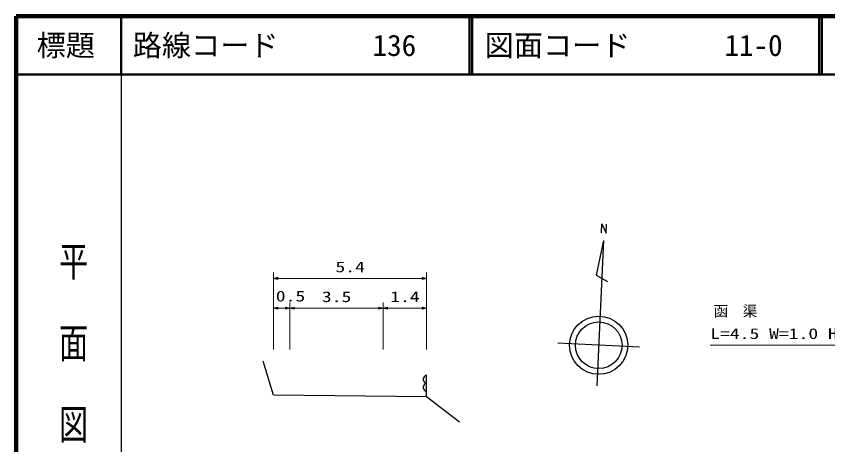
# Model space of a CAD drawing. Units: millimetres, scale not verified. Extents: x 40000 to 680000, y 20000 to 380000.
# Drawn here: x 40000 to 179247, y 306401 to 380000 of the extents above; entities that cross this region are included whole.
import ezdxf
from ezdxf.enums import TextEntityAlignment as Align

# ---------------------------------------------------------------- set-up
doc = ezdxf.new("R2010")
doc.units = ezdxf.units.MM
doc.header["$LTSCALE"] = 1000
for name, color, linetype, lineweight in [('M-BGD', 7, 'Continuous', 25), ('M-BGD-HTXT', 7, 'Continuous', 13), ('M-TTL', 2, 'Continuous', 140), ('M-TTL-BAND', 7, 'Continuous', 25), ('M-TTL-LINE', 7, 'Continuous', 50)]:
    doc.layers.add(name, color=color, linetype=linetype, lineweight=lineweight)
doc.layers.add('M-TTL-TXT', color=7, linetype='Continuous')
doc.styles.add('@ＭＳ ゴシック', font='')
doc.styles.add('ＭＳ ゴシック', font='')
doc.styles.get('@ＭＳ ゴシック').set_extended_font_data('@MS Gothic')
doc.styles.get('ＭＳ ゴシック').set_extended_font_data('MS Gothic')

# ---------------------------------------------------------------- blocks, each defined once
blk = doc.blocks.new('BUHIN19')
at = {"color": 7, "linetype": 'Continuous', "lineweight": 25}
blk.add_lwpolyline([(-33, 694), (-190, 634), (-321, 545), (-467, 402), (-544, 246), (-588, 80), (-578, -135), (-518, -296), (-428, -444), (-269, -572), (-130, -646), (33, -694)], dxfattribs=at)
blk = doc.blocks.new('BUHIN3')
at = {"color": 7, "linetype": 'Continuous', "lineweight": 13}
for points in [[(0, 0), (758, -152), (740, 223)], [(154, 7), (696, 164), (709, -98)], [(228, 11), (669, 135), (679, -71)], [(305, 14), (643, 105), (650, -45)], [(380, 18), (616, 76), (620, -18)]]:
    blk.add_lwpolyline(points, close=True, dxfattribs=at)
for points in [[(77, 4), (723, 194), (738, -125), (79, 4)], [(590, 28), (457, 21), (589, 46), (591, 9), (457, 21)]]:
    blk.add_lwpolyline(points, dxfattribs=at)
blk = doc.blocks.new('BUHIN4')
at = {"color": 7, "linetype": 'Continuous', "lineweight": 13}
for points in [[(0, 0), (-758, 152), (-740, -223)], [(-154, -7), (-696, -164), (-709, 98)], [(-228, -11), (-669, -135), (-679, 71)], [(-305, -14), (-643, -105), (-650, 45)], [(-380, -18), (-616, -76), (-620, 18)]]:
    blk.add_lwpolyline(points, close=True, dxfattribs=at)
for points in [[(-77, -4), (-723, -194), (-738, 125), (-79, -4)], [(-590, -28), (-457, -21), (-589, -46), (-591, -9), (-457, -21)]]:
    blk.add_lwpolyline(points, dxfattribs=at)

msp = doc.modelspace()

# ---------------------------------------------------------------- linework, layer by layer
at = {"layer": 'M-BGD'}
for p, q in [((140413, 342802), (140486, 344343)), ((140486, 344343), (141213, 342760)), ((141213, 342760), (141278, 344308)), ((140788, 341481), (139507, 335535)), ((140788, 341481), (139614, 316509)), ((139507, 335535), (141458, 334442)), ((146935, 323173), (132951, 323830)), ((84137, 314949), (82385, 320735)), ((110421, 314623), (110421, 318342)), ((110421, 314623), (84137, 314949)), ((116085, 310262), (110421, 314623))]:
    msp.add_line(p, q, dxfattribs=at)
for radius in [5000, 4000]:
    msp.add_circle((139943, 323501), radius, dxfattribs=at)
at = {"layer": 'M-BGD-HTXT'}
for p, q in [((84137, 322775), (84137, 335984)), ((110421, 335984), (110421, 322775)), ((84137, 334984), (110421, 334984)), ((86958, 330860), (86958, 322775)), ((102950, 330860), (102950, 322775)), ((84137, 329860), (86958, 329860)), ((86958, 329860), (102950, 329860)), ((102950, 329860), (110421, 329860)), ((188269, 323523), (159081, 323523))]:
    msp.add_line(p, q, dxfattribs=at)
at = {"layer": 'M-TTL'}
for p, q in [((40000, 380000), (40000, 20000)), ((680000, 380000), (40000, 380000))]:
    msp.add_line(p, q, dxfattribs=at)
at = {"layer": 'M-TTL-BAND'}
msp.add_line((58000, 370000), (58000, 20000), dxfattribs=at)
at = {"layer": 'M-TTL-LINE'}
for p, q in [((58000, 380000), (58000, 370000)), ((117750, 380000), (117750, 370000)), ((118250, 380000), (118250, 370000)), ((177750, 380000), (177750, 370000)), ((178250, 380000), (178250, 370000)), ((40000, 370000), (680000, 370000))]:
    msp.add_line(p, q, dxfattribs=at)

# ---------------------------------------------------------------- block references
at = {"layer": 'M-BGD', "rotation": 357.3093}
for p in [(110421, 317648), (110421, 316258)]:
    msp.add_blockref('BUHIN19', p, dxfattribs=at)
at = {"layer": 'M-BGD-HTXT', "rotation": 357.3093}
for name, p in [('BUHIN3', (84137, 334984)), ('BUHIN4', (110421, 334984)), ('BUHIN3', (84137, 329860)), ('BUHIN4', (86958, 329860)), ('BUHIN3', (86958, 329860)), ('BUHIN4', (102950, 329860)), ('BUHIN3', (102950, 329860)), ('BUHIN4', (110421, 329860))]:
    msp.add_blockref(name, p, dxfattribs=at)

# ---------------------------------------------------------------- texts
at = {"layer": 'M-BGD-HTXT', "style": 'ＭＳ ゴシック', "width": 1.35}
for s, p in [('5.4', (94769, 335484)), ('0.5', (84537, 330460)), ('3.5', (92444, 330360)), ('1.4', (104175, 330360)), ('L=4.5 W=1.0 H=1.1', (159081, 324023))]:
    msp.add_text(s, height=1833, dxfattribs=at).set_placement(p, align=Align.BOTTOM_LEFT)
at = {"layer": 'M-BGD-HTXT', "style": 'ＭＳ ゴシック'}
msp.add_text('函\u3000渠', height=1833, dxfattribs=at).set_placement((159656, 327902), align=Align.BOTTOM_LEFT)
at = {"layer": 'M-TTL-BAND', "style": '@ＭＳ ゴシック', "width": 1.4}
msp.add_text('平  面  図', height=3666, rotation=270, dxfattribs=at).set_placement((49777, 306475), align=Align.MIDDLE_RIGHT)
at = {"layer": 'M-TTL-TXT', "style": 'ＭＳ ゴシック'}
msp.add_text('標題', height=3666, dxfattribs=at).set_placement((48500, 375000), align=Align.MIDDLE_CENTER)
for s, p in [('路線コード', (60000, 375000)), ('136', (101142, 375000)), ('図面コード', (120380, 375000)), ('11-0', (161521, 375000))]:
    msp.add_text(s, height=3666, dxfattribs=at).set_placement(p, align=Align.MIDDLE_LEFT)

doc.saveas('drawing.dxf')
